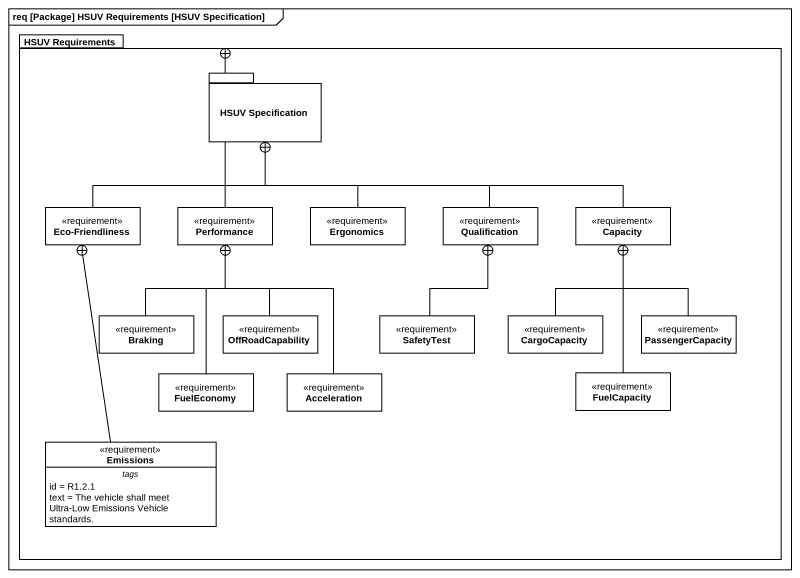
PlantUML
@startuml
mainframe req [Package] HSUV Requirements [HSUV Specification]
hide circle
hide empty members
package "HSUV Requirements" as HSUV_Requirements {
  package "HSUV Specification" as HSUV_Specification {
  }
  class "Eco-Friendliness" as Eco_Friendliness <<requirement>>
  class Performance <<requirement>>
  class Ergonomics <<requirement>>
  class Qualification <<requirement>>
  class Capacity <<requirement>>
  class Braking <<requirement>>
  class OffRoadCapability <<requirement>>
  class SafetyTest <<requirement>>
  class CargoCapacity <<requirement>>
  class PassengerCapacity <<requirement>>
  class FuelEconomy <<requirement>>
  class Acceleration <<requirement>>
  class FuelCapacity <<requirement>>
  class Emissions <<requirement>> {
    -- tags --
    id = R1.2.1
    text = The vehicle shall meet Ultra-Low Emissions Vehicle standards.
  }
}
Eco_Friendliness -up-+ HSUV_Specification
Performance -right-+ HSUV_Requirements
Performance -up-+ HSUV_Specification
Ergonomics -up-+ HSUV_Specification
Qualification -left-+ HSUV_Specification
Capacity -left-+ HSUV_Specification
Braking -up-+ Performance
OffRoadCapability -up-+ Performance
SafetyTest -up-+ Qualification
CargoCapacity -up-+ Capacity
PassengerCapacity -up-+ Capacity
FuelEconomy -up-+ Performance
Acceleration -up-+ Performance
FuelCapacity -up-+ Capacity
Emissions -up-+ Eco_Friendliness
@enduml
